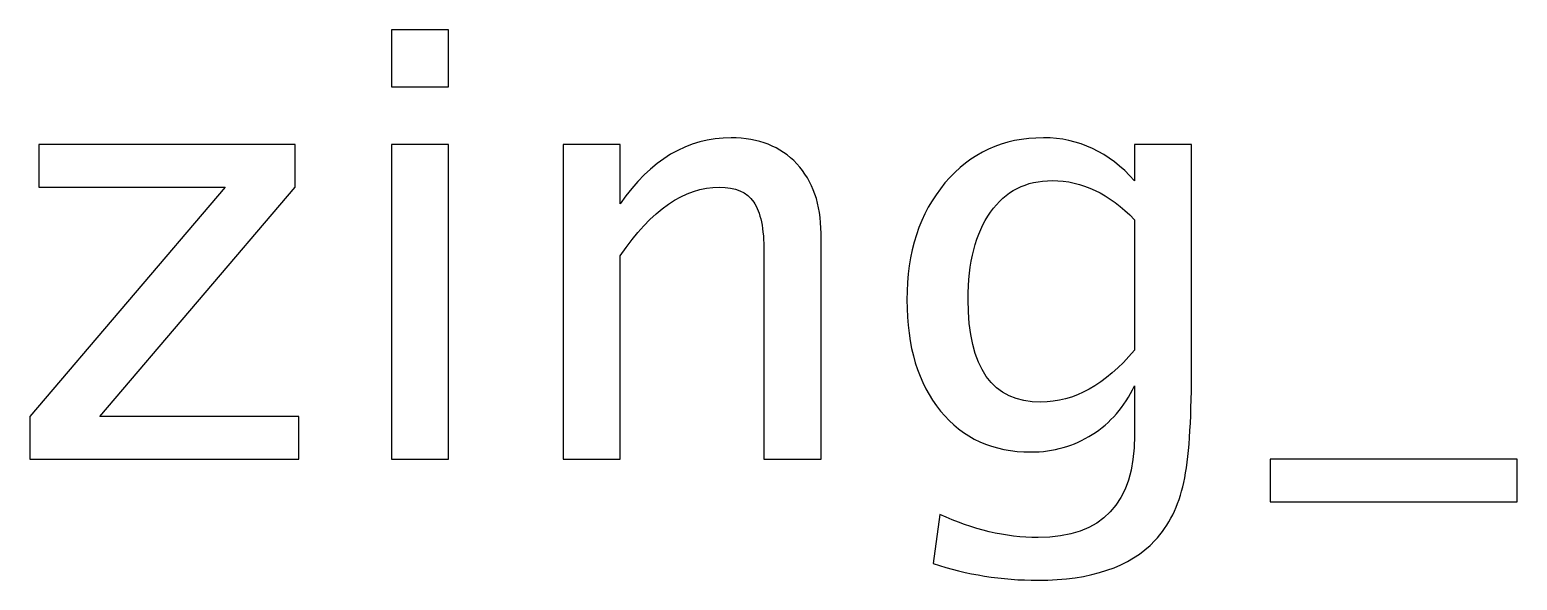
# Model space of a CAD drawing. Header units: centimetres. Extents: x -142 to 94, y -75 to 149.
# Drawn here: x -20.13 to -6.87, y -14.85 to -9.94 of the extents above; entities that cross this region are included whole.
import ezdxf

# ---------------------------------------------------------------- set-up
doc = ezdxf.new("R2010")
doc.units = ezdxf.units.CM
doc.header["$MEASUREMENT"] = 0
doc.layers.add('Layer 1', color=7, linetype='Continuous')

msp = doc.modelspace()

# ---------------------------------------------------------------- linework, layer by layer
at = {"layer": 'Layer 1'}
for points, knots in [([(-16.90334, -10.45217), (-16.90334, -10.45217), (-16.90334, -9.94417), (-16.90334, -9.94417), (-16.90334, -9.94417), (-16.90334, -9.94417), (-16.39534, -9.94417), (-16.39534, -9.94417), (-16.39534, -9.94417), (-16.39534, -9.94417), (-16.39534, -10.45217), (-16.39534, -10.45217), (-16.39534, -10.45217), (-16.39534, -10.45217), (-16.90334, -10.45217), (-16.90334, -10.45217)], [0, 0, 0, 0, 0.2, 0.2, 0.2, 0.2, 0.4, 0.4, 0.4, 0.4, 0.6, 0.6, 0.6, 0.6, 1, 1, 1, 1]), ([(-20.12685, -13.77005), (-20.12685, -13.77005), (-20.12685, -13.38905), (-20.12685, -13.38905), (-20.12685, -13.38905), (-20.12685, -13.38905), (-18.38677, -11.34647), (-18.38677, -11.34647), (-18.38677, -11.34647), (-18.38677, -11.34647), (-20.04659, -11.34647), (-20.04659, -11.34647), (-20.04659, -11.34647), (-20.04659, -11.34647), (-20.04659, -10.96546), (-20.04659, -10.96546), (-20.04659, -10.96546), (-20.04659, -10.96546), (-17.76147, -10.96546), (-17.76147, -10.96546), (-17.76147, -10.96546), (-17.76147, -10.96546), (-17.76147, -11.34647), (-17.76147, -11.34647), (-17.76147, -11.34647), (-17.76147, -11.34647), (-19.50155, -13.38905), (-19.50155, -13.38905), (-19.50155, -13.38905), (-19.50155, -13.38905), (-17.72972, -13.38905), (-17.72972, -13.38905), (-17.72972, -13.38905), (-17.72972, -13.38905), (-17.72972, -13.77005), (-17.72972, -13.77005), (-17.72972, -13.77005), (-17.72972, -13.77005), (-20.12685, -13.77005), (-20.12685, -13.77005)], [0, 0, 0, 0, 0.09090909, 0.09090909, 0.09090909, 0.09090909, 0.18181818, 0.18181818, 0.18181818, 0.18181818, 0.27272727, 0.27272727, 0.27272727, 0.27272727, 0.36363636, 0.36363636, 0.36363636, 0.36363636, 0.45454545, 0.45454545, 0.45454545, 0.45454545, 0.54545455, 0.54545455, 0.54545455, 0.54545455, 0.63636364, 0.63636364, 0.63636364, 0.63636364, 0.72727273, 0.72727273, 0.72727273, 0.72727273, 0.81818182, 0.81818182, 0.81818182, 0.81818182, 1, 1, 1, 1]), ([(-16.90334, -13.77005), (-16.90334, -13.77005), (-16.90334, -10.96546), (-16.90334, -10.96546), (-16.90334, -10.96546), (-16.90334, -10.96546), (-16.39534, -10.96546), (-16.39534, -10.96546), (-16.39534, -10.96546), (-16.39534, -10.96546), (-16.39534, -13.77005), (-16.39534, -13.77005), (-16.39534, -13.77005), (-16.39534, -13.77005), (-16.90334, -13.77005), (-16.90334, -13.77005)], [0, 0, 0, 0, 0.2, 0.2, 0.2, 0.2, 0.4, 0.4, 0.4, 0.4, 0.6, 0.6, 0.6, 0.6, 1, 1, 1, 1]), ([(-15.37405, -13.77005), (-15.37405, -13.77005), (-15.37405, -10.96546), (-15.37405, -10.96546), (-15.37405, -10.96546), (-15.37405, -10.96546), (-14.86605, -10.96546), (-14.86605, -10.96546), (-14.86605, -10.96546), (-14.86605, -10.96546), (-14.86605, -11.49551), (-14.86605, -11.49551), (-14.86605, -11.49551), (-14.59706, -11.10305), (-14.26721, -10.90726), (-13.87739, -10.90726), (-13.87739, -10.90726), (-13.63221, -10.90726), (-13.4373, -10.98399), (-13.29354, -11.13833), (-13.29354, -11.13833), (-13.14978, -11.29178), (-13.07746, -11.49904), (-13.07746, -11.75833), (-13.07746, -11.75833), (-13.07746, -11.75833), (-13.07746, -13.77005), (-13.07746, -13.77005), (-13.07746, -13.77005), (-13.07746, -13.77005), (-13.58547, -13.77005), (-13.58547, -13.77005), (-13.58547, -13.77005), (-13.58547, -13.77005), (-13.58547, -11.92414), (-13.58547, -11.92414), (-13.58547, -11.92414), (-13.58547, -11.716), (-13.61633, -11.56783), (-13.67719, -11.47964), (-13.67719, -11.47964), (-13.73892, -11.39056), (-13.84035, -11.34647), (-13.98234, -11.34647), (-13.98234, -11.34647), (-14.29455, -11.34647), (-14.58912, -11.55019), (-14.86605, -11.95765), (-14.86605, -11.95765), (-14.86605, -11.95765), (-14.86605, -13.77005), (-14.86605, -13.77005), (-14.86605, -13.77005), (-14.86605, -13.77005), (-15.37405, -13.77005), (-15.37405, -13.77005)], [0, 0, 0, 0, 0.06666667, 0.06666667, 0.06666667, 0.06666667, 0.13333333, 0.13333333, 0.13333333, 0.13333333, 0.2, 0.2, 0.2, 0.2, 0.26666667, 0.26666667, 0.26666667, 0.26666667, 0.33333333, 0.33333333, 0.33333333, 0.33333333, 0.4, 0.4, 0.4, 0.4, 0.46666667, 0.46666667, 0.46666667, 0.46666667, 0.53333333, 0.53333333, 0.53333333, 0.53333333, 0.6, 0.6, 0.6, 0.6, 0.66666667, 0.66666667, 0.66666667, 0.66666667, 0.73333333, 0.73333333, 0.73333333, 0.73333333, 0.8, 0.8, 0.8, 0.8, 0.86666667, 0.86666667, 0.86666667, 0.86666667, 1, 1, 1, 1]), ([(-12.07911, -14.70138), (-12.07911, -14.70138), (-12.01913, -14.26218), (-12.01913, -14.26218), (-12.01913, -14.26218), (-11.72456, -14.39976), (-11.43264, -14.46855), (-11.14424, -14.46855), (-11.14424, -14.46855), (-10.57186, -14.46855), (-10.28523, -14.16516), (-10.28523, -13.55927), (-10.28523, -13.55927), (-10.28523, -13.55927), (-10.28523, -13.11829), (-10.28523, -13.11829), (-10.28523, -13.11829), (-10.37342, -13.30438), (-10.49866, -13.44814), (-10.66182, -13.55133), (-10.66182, -13.55133), (-10.82498, -13.65452), (-11.00666, -13.70655), (-11.20686, -13.70655), (-11.20686, -13.70655), (-11.54641, -13.70655), (-11.8154, -13.58484), (-12.01384, -13.34142), (-12.01384, -13.34142), (-12.21228, -13.09801), (-12.31194, -12.76816), (-12.31194, -12.35188), (-12.31194, -12.35188), (-12.31194, -11.9259), (-12.19905, -11.57842), (-11.97327, -11.30942), (-11.97327, -11.30942), (-11.74661, -11.04131), (-11.45469, -10.90726), (-11.09574, -10.90726), (-11.09574, -10.90726), (-10.78177, -10.90726), (-10.51101, -11.03426), (-10.28523, -11.28914), (-10.28523, -11.28914), (-10.28523, -11.28914), (-10.28523, -10.96546), (-10.28523, -10.96546), (-10.28523, -10.96546), (-10.28523, -10.96546), (-9.77723, -10.96546), (-9.77723, -10.96546), (-9.77723, -10.96546), (-9.77723, -10.96546), (-9.77723, -13.00452), (-9.77723, -13.00452), (-9.77723, -13.00452), (-9.77723, -13.44285), (-9.80016, -13.7674), (-9.84602, -13.97819), (-9.84602, -13.97819), (-9.891, -14.18897), (-9.97743, -14.36184), (-10.10267, -14.49589), (-10.10267, -14.49589), (-10.32492, -14.73137), (-10.6724, -14.84955), (-11.14424, -14.84955), (-11.14424, -14.84955), (-11.46792, -14.84955), (-11.77925, -14.80016), (-12.07911, -14.70138)], [0, 0, 0, 0, 0.05263158, 0.05263158, 0.05263158, 0.05263158, 0.10526316, 0.10526316, 0.10526316, 0.10526316, 0.15789474, 0.15789474, 0.15789474, 0.15789474, 0.21052632, 0.21052632, 0.21052632, 0.21052632, 0.26315789, 0.26315789, 0.26315789, 0.26315789, 0.31578947, 0.31578947, 0.31578947, 0.31578947, 0.36842105, 0.36842105, 0.36842105, 0.36842105, 0.42105263, 0.42105263, 0.42105263, 0.42105263, 0.47368421, 0.47368421, 0.47368421, 0.47368421, 0.52631579, 0.52631579, 0.52631579, 0.52631579, 0.57894737, 0.57894737, 0.57894737, 0.57894737, 0.63157895, 0.63157895, 0.63157895, 0.63157895, 0.68421053, 0.68421053, 0.68421053, 0.68421053, 0.73684211, 0.73684211, 0.73684211, 0.73684211, 0.78947368, 0.78947368, 0.78947368, 0.78947368, 0.84210526, 0.84210526, 0.84210526, 0.84210526, 0.89473684, 0.89473684, 0.89473684, 0.89473684, 1, 1, 1, 1]), ([(-10.28523, -12.79991), (-10.28523, -12.79991), (-10.28523, -11.63663), (-10.28523, -11.63663), (-10.28523, -11.63663), (-10.50924, -11.40467), (-10.75354, -11.28826), (-11.01724, -11.28826), (-11.01724, -11.28826), (-11.25184, -11.28826), (-11.43529, -11.38174), (-11.56758, -11.5696), (-11.56758, -11.5696), (-11.70075, -11.75657), (-11.7669, -12.01674), (-11.7669, -12.34835), (-11.7669, -12.34835), (-11.7669, -12.95778), (-11.55082, -13.26205), (-11.11779, -13.26205), (-11.11779, -13.26205), (-10.82322, -13.26205), (-10.5454, -13.10771), (-10.28523, -12.79991)], [0, 0, 0, 0, 0.14285714, 0.14285714, 0.14285714, 0.14285714, 0.28571429, 0.28571429, 0.28571429, 0.28571429, 0.42857143, 0.42857143, 0.42857143, 0.42857143, 0.57142857, 0.57142857, 0.57142857, 0.57142857, 0.71428571, 0.71428571, 0.71428571, 0.71428571, 1, 1, 1, 1]), ([(-9.07608, -14.15105), (-9.07608, -14.15105), (-9.07608, -13.77005), (-9.07608, -13.77005), (-9.07608, -13.77005), (-9.07608, -13.77005), (-6.87475, -13.77005), (-6.87475, -13.77005), (-6.87475, -13.77005), (-6.87475, -13.77005), (-6.87475, -14.15105), (-6.87475, -14.15105), (-6.87475, -14.15105), (-6.87475, -14.15105), (-9.07608, -14.15105), (-9.07608, -14.15105)], [0, 0, 0, 0, 0.2, 0.2, 0.2, 0.2, 0.4, 0.4, 0.4, 0.4, 0.6, 0.6, 0.6, 0.6, 1, 1, 1, 1])]:
    msp.add_open_spline(points, degree=3, knots=knots, dxfattribs=at)

doc.saveas('drawing.dxf')
